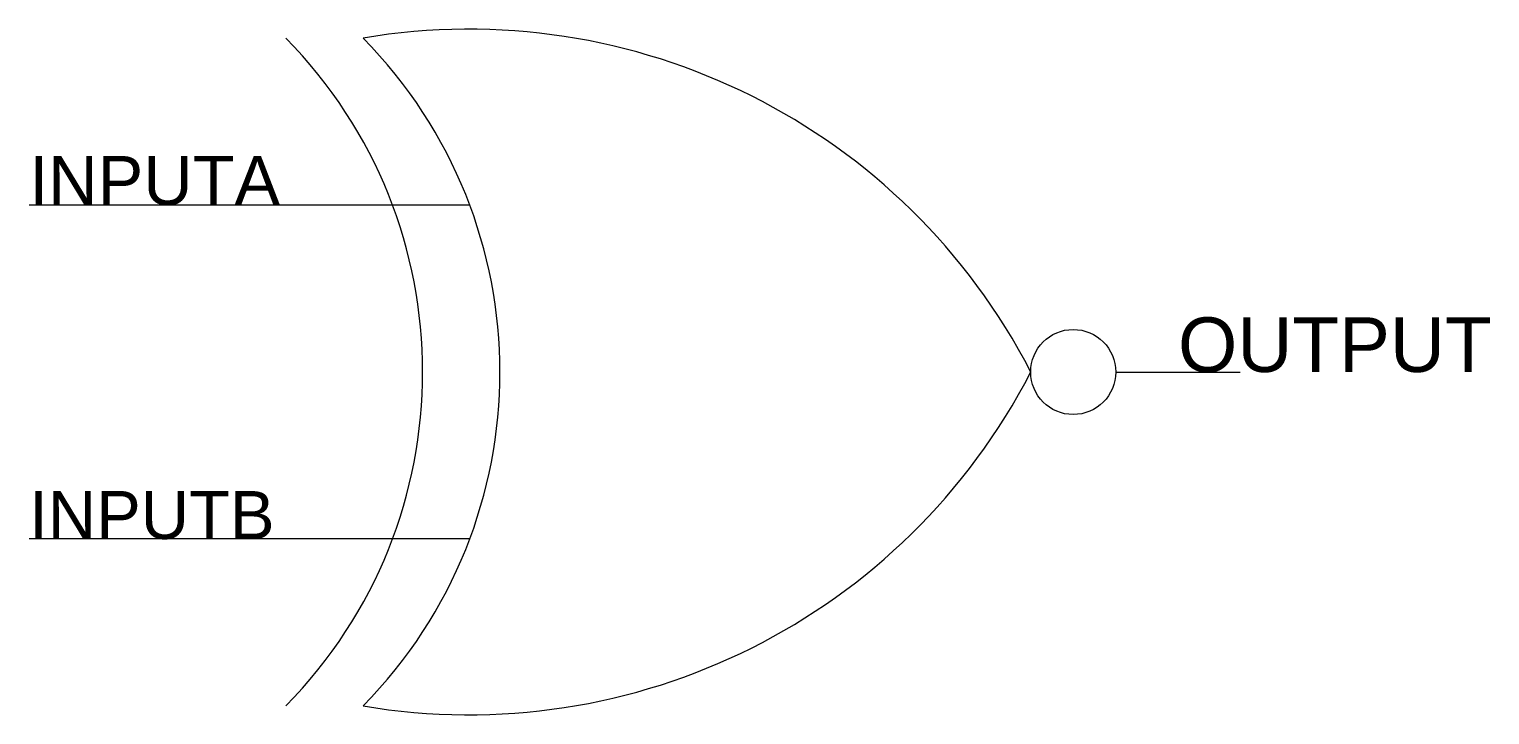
# Model space of a CAD drawing. Header units: millimetres. Extents: x -100 to 338, y -103 to 103.
import ezdxf

# ---------------------------------------------------------------- set-up
doc = ezdxf.new("R2010")
doc.units = ezdxf.units.MM
doc.styles.get("Standard").update_dxf_attribs({"font": 'arial.ttf'})

msp = doc.modelspace()

# ---------------------------------------------------------------- linework, layer by layer
for p, q in [((31.94, 50), (-100, 50)), ((225.49, 0), (262.74, 0)), ((31.94, -50), (-100, -50))]:
    msp.add_line(p, q)
msp.add_circle((212.74, 0), 12.74)
for centre, radius, start, end in [((31.63, -86.75), 189.41, 27.258, 99.6119), ((-124.57, 0), 142.43, 315.4055, 44.5945), ((-101.43, 0), 142.43, 315.4055, 44.5945), ((31.63, 86.75), 189.41, 260.3881, 332.742)]:
    msp.add_arc(centre, radius, start, end)

# ---------------------------------------------------------------- texts
for tag, p, height in [('INPUTA', (-100, 50), 14.67), ('OUTPUT', (244.12, 0), 16.36), ('INPUTB', (-100, -50), 14.35)]:
    msp.add_attdef(tag, p, '0', height=height)

doc.saveas('drawing.dxf')
